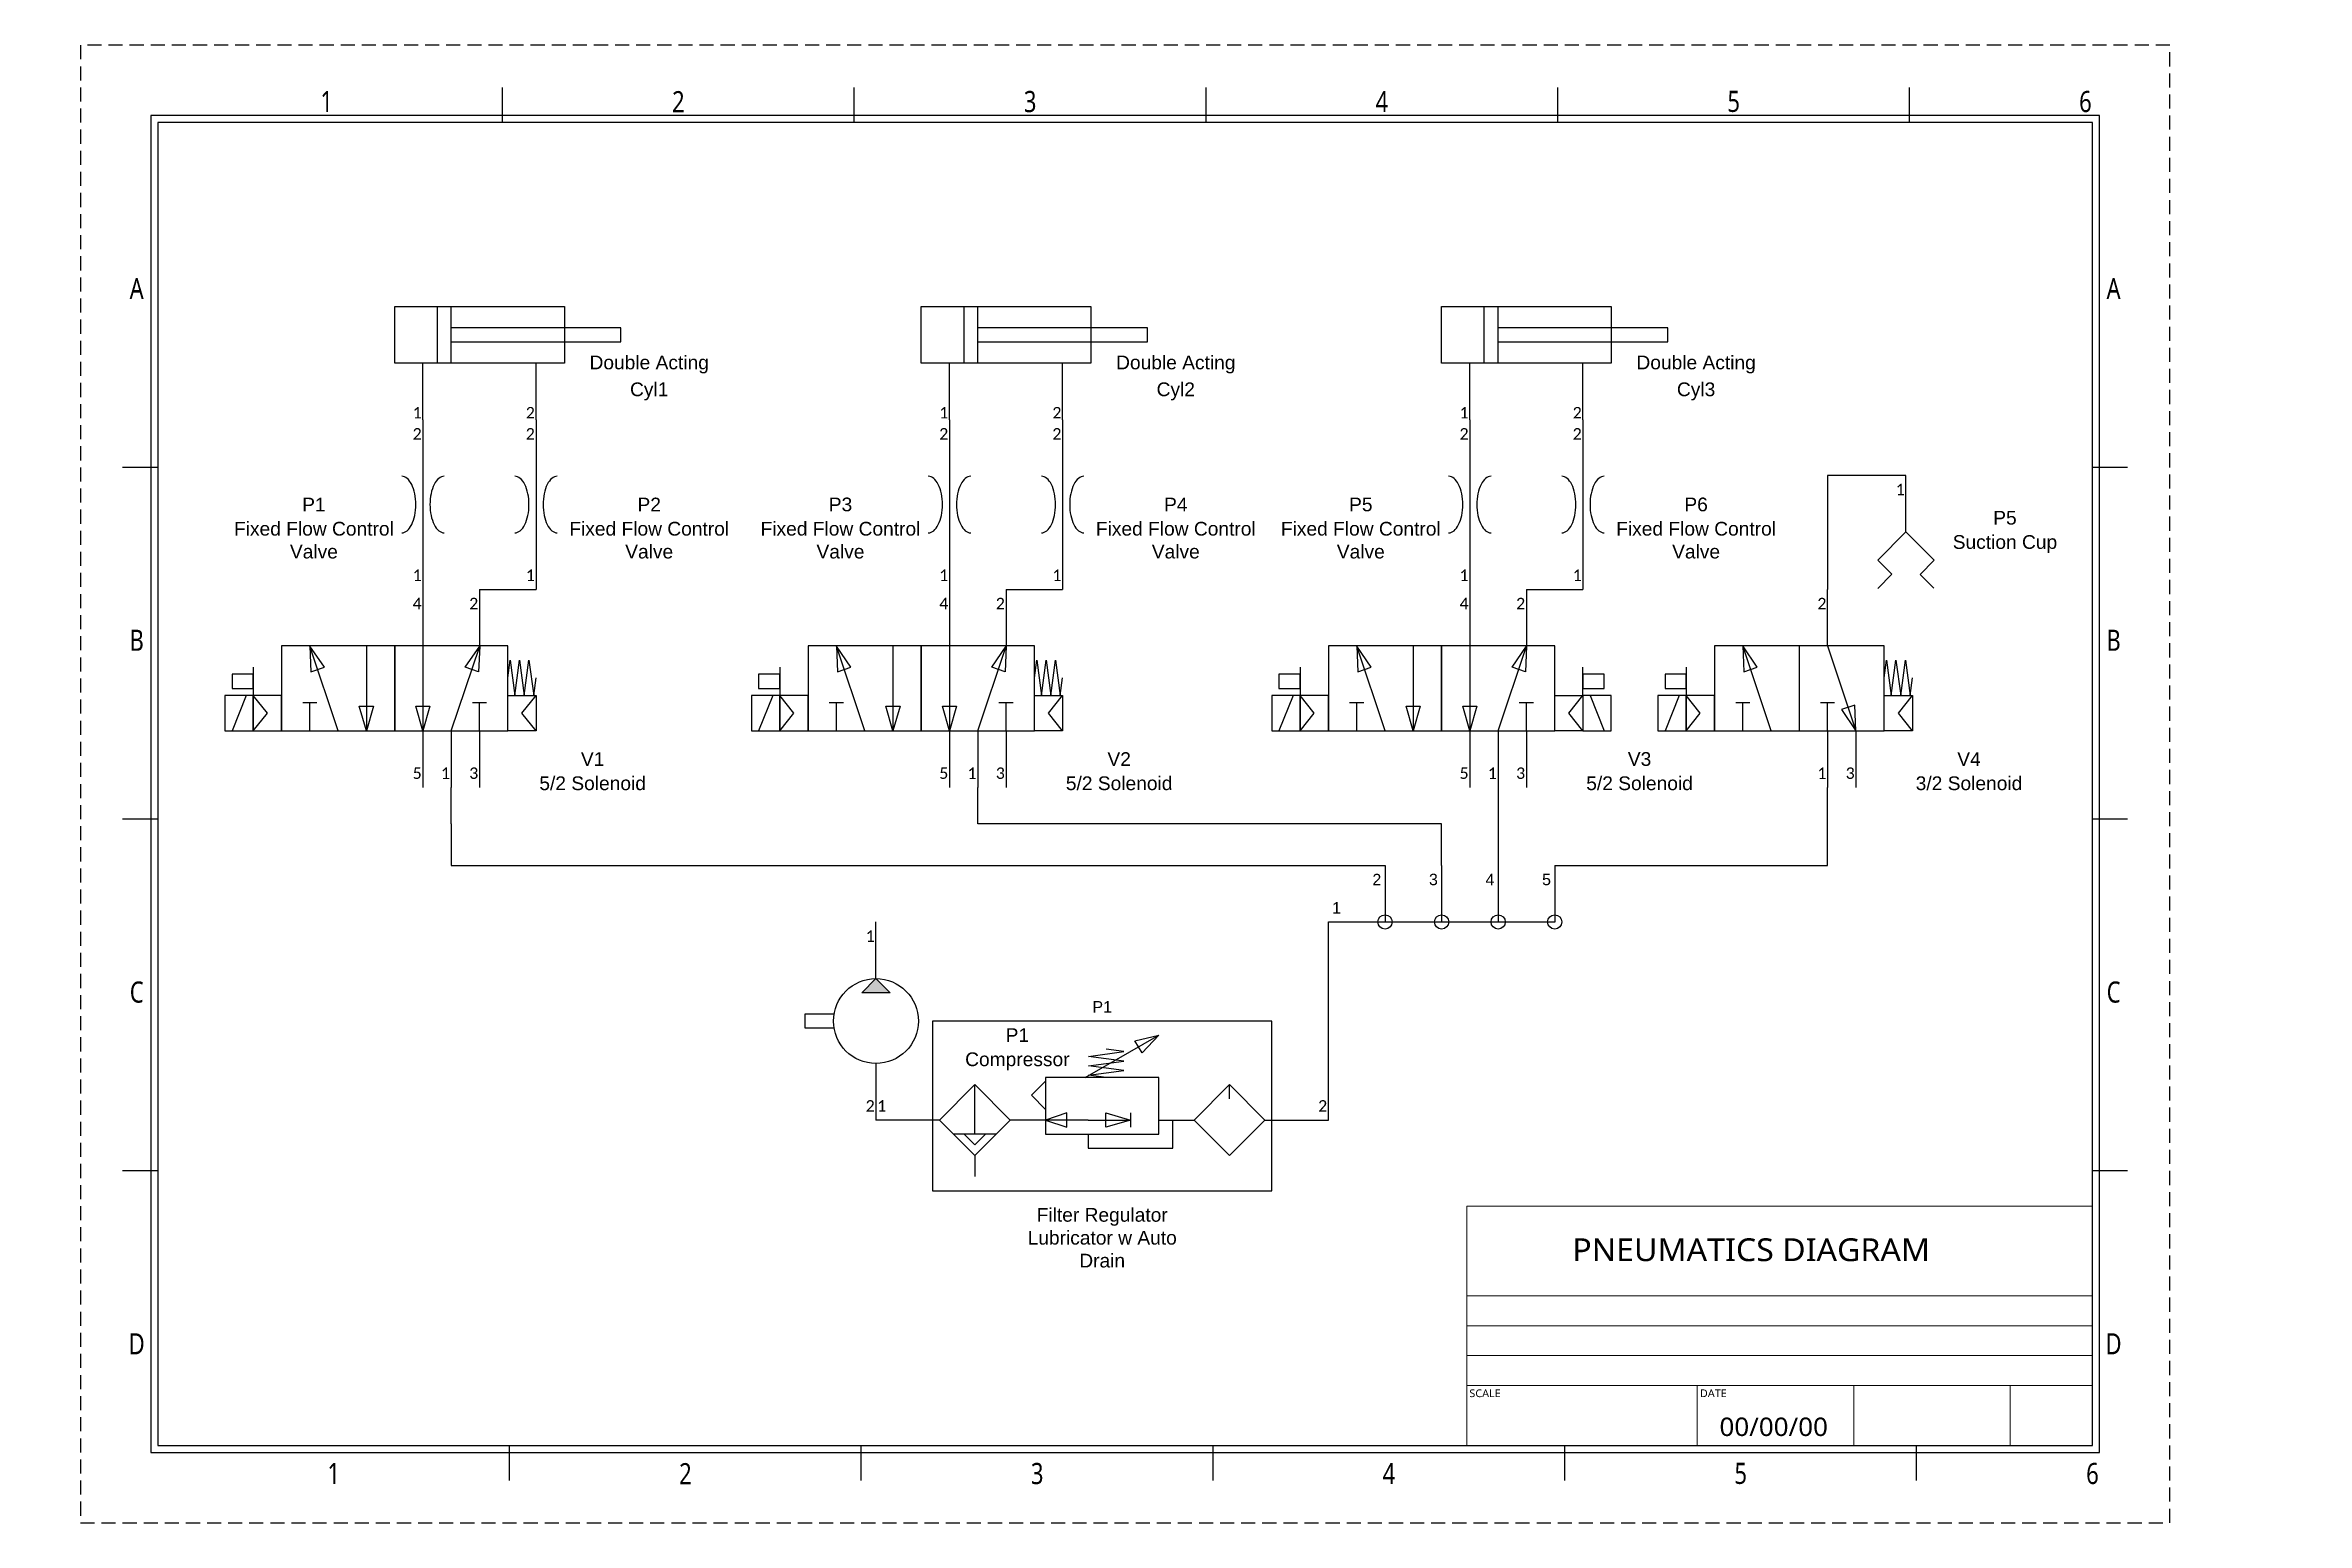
# Model space of a CAD drawing. Header units: millimetres. Extents: x -5 to 316, y 0 to 210.
import ezdxf
from ezdxf.enums import TextEntityAlignment as Align

# ---------------------------------------------------------------- set-up
doc = ezdxf.new("R2010")
doc.units = ezdxf.units.MM
doc.header["$LTSCALE"] = 4
doc.linetypes.add('DASHED', pattern=[0.75, 0.5, -0.25])
for name, color, linetype in [('COMMENT', 4, 'Continuous'), ('PINS', 7, 'Continuous'), ('TITLE', 4, 'Continuous'), ('ZUWAKU', 7, 'Continuous')]:
    doc.layers.add(name, color=color, linetype=linetype)
doc.layers.add('Object Lines', color=7, linetype='Continuous', lineweight=13)
doc.styles.get("Standard").update_dxf_attribs({"font": 'Meiryo UI.ttf'})

# ---------------------------------------------------------------- blocks, each defined once
blk = doc.blocks.new('JIS_border_a4(L)')
at = {"color": 5}
for p, q in [((287, 200), (10, 200)), ((10, 200), (10, 10)), ((287, 10), (287, 200)), ((286, 199), (11, 199)), ((11, 199), (11, 11)), ((286, 11), (286, 199)), ((10, 10), (287, 10)), ((11, 11), (286, 11))]:
    blk.add_line(p, q, dxfattribs=at)
at = {"layer": 'ZUWAKU'}
for p, q in [((60, 199), (60, 204)), ((110, 199), (110, 204)), ((160, 199), (160, 204)), ((210, 199), (210, 204)), ((260, 199), (260, 204)), ((11, 150), (6, 150)), ((291, 150), (286, 150)), ((11, 100), (6, 100)), ((291, 100), (286, 100)), ((11, 50), (6, 50)), ((291, 50), (286, 50)), ((61, 6), (61, 11)), ((111, 6), (111, 11)), ((161, 6), (161, 11)), ((211, 6), (211, 11)), ((261, 6), (261, 11))]:
    blk.add_line(p, q, dxfattribs=at)
at = {"layer": 'ZUWAKU', "color": 5, "linetype": 'DASHED'}
blk.add_lwpolyline([(0, 0), (297, 0), (297, 210), (0, 210)], close=True, dxfattribs=at)
at = {"layer": 'COMMENT', "width": 0.8}
for s, p in [('1', (35, 202)), ('2', (85, 202)), ('3', (135, 202)), ('4', (185, 202)), ('5', (235, 202)), ('6', (285, 202)), ('A', (8, 175.43)), ('A', (289, 175.43)), ('B', (8, 125.43)), ('B', (289, 125.43)), ('C', (8, 75.43)), ('C', (289, 75.43)), ('D', (8, 25.43)), ('D', (289, 25.43)), ('1', (36, 7)), ('2', (86, 7)), ('3', (136, 7)), ('4', (186, 7)), ('5', (236, 7)), ('6', (286, 7))]:
    blk.add_text(s, height=3, dxfattribs=at).set_placement(p, align=Align.MIDDLE)

msp = doc.modelspace()

# ---------------------------------------------------------------- hatches: boundary and pattern name
msp.add_hatch(color=7).paths.add_polyline_path([(115.09, 75.34), (111.07, 75.34), (113.08, 77.35)])

# ---------------------------------------------------------------- linework, layer by layer
at = {"color": 7, "linetype": 'Continuous'}
for p, q in [((50.7, 172.86), (50.7, 164.82)), ((52.71, 164.82), (52.71, 172.86)), ((125.55, 172.86), (125.55, 164.82)), ((127.56, 164.82), (127.56, 172.86)), ((199.51, 172.86), (199.51, 164.82)), ((201.52, 164.82), (201.52, 172.86)), ((76.83, 169.84), (52.71, 169.84)), ((52.71, 167.83), (76.83, 167.83)), ((76.83, 167.83), (76.83, 169.84)), ((151.68, 169.84), (127.56, 169.84)), ((127.56, 167.83), (151.68, 167.83)), ((151.68, 167.83), (151.68, 169.84)), ((225.64, 169.84), (201.52, 169.84)), ((201.52, 167.83), (225.64, 167.83)), ((225.64, 167.83), (225.64, 169.84)), ((48.69, 156.78), (48.69, 164.82)), ((64.77, 156.78), (64.77, 164.82)), ((123.54, 156.78), (123.54, 164.82)), ((139.62, 156.78), (139.62, 164.82)), ((197.5, 156.78), (197.5, 164.82)), ((213.58, 156.78), (213.58, 164.82)), ((48.69, 156.78), (48.69, 132.66)), ((64.77, 156.78), (64.77, 132.66)), ((123.54, 156.78), (123.54, 132.66)), ((139.62, 156.78), (139.62, 132.66)), ((197.5, 156.78), (197.5, 132.66)), ((213.58, 156.78), (213.58, 132.66)), ((259.49, 140.82), (259.49, 148.86)), ((48.69, 132.66), (48.69, 124.62)), ((56.73, 132.66), (56.73, 124.62)), ((123.54, 132.66), (123.54, 124.62)), ((131.58, 132.66), (131.58, 124.62)), ((197.5, 132.66), (197.5, 124.62)), ((205.54, 132.66), (205.54, 124.62)), ((248.36, 124.62), (248.36, 132.66)), ((244.31, 124.62), (244.31, 112.56)), ((24.57, 121.6), (24.57, 117.58)), ((99.42, 121.6), (99.42, 117.58)), ((173.38, 121.6), (173.38, 117.58)), ((213.58, 117.58), (213.58, 121.6)), ((228.25, 121.6), (228.25, 117.58)), ((23.56, 117.58), (21.55, 112.56)), ((31.6, 116.58), (33.61, 116.58)), ((32.61, 112.56), (32.61, 116.58)), ((55.72, 116.58), (57.73, 116.58)), ((56.73, 112.56), (56.73, 116.58)), ((98.41, 117.58), (96.4, 112.56)), ((106.45, 116.58), (108.46, 116.58)), ((107.46, 112.56), (107.46, 116.58)), ((130.57, 116.58), (132.58, 116.58)), ((131.58, 112.56), (131.58, 116.58)), ((172.37, 117.58), (170.36, 112.56)), ((180.41, 116.58), (182.42, 116.58)), ((181.42, 112.56), (181.42, 116.58)), ((204.53, 116.58), (206.54, 116.58)), ((205.54, 112.56), (205.54, 116.58)), ((214.58, 117.58), (216.59, 112.56)), ((227.25, 117.58), (225.24, 112.56)), ((235.29, 116.58), (237.3, 116.58)), ((236.29, 112.56), (236.29, 116.58)), ((247.32, 116.58), (249.33, 116.58)), ((248.33, 112.56), (248.33, 116.58)), ((48.69, 112.56), (48.69, 104.52)), ((52.71, 112.56), (52.71, 104.52)), ((56.73, 112.56), (56.73, 104.52)), ((123.54, 112.56), (123.54, 104.52)), ((127.56, 112.56), (127.56, 104.52)), ((131.58, 112.56), (131.58, 104.52)), ((197.5, 112.56), (197.5, 104.52)), ((201.52, 112.56), (201.52, 104.52)), ((205.54, 112.56), (205.54, 104.52)), ((248.36, 112.56), (248.36, 104.52)), ((252.38, 112.56), (252.38, 104.52)), ((185.44, 93.43), (185.44, 85.38)), ((193.48, 93.43), (193.48, 85.38)), ((201.52, 93.43), (201.52, 85.38)), ((209.56, 93.43), (209.56, 85.38)), ((113.08, 77.35), (113.08, 85.39)), ((177.4, 85.39), (185.44, 85.39)), ((185.44, 85.39), (193.48, 85.39)), ((193.48, 85.39), (201.52, 85.39)), ((201.52, 85.39), (209.56, 85.39)), ((113.08, 65.28), (113.08, 57.24)), ((127.15, 55.23), (127.15, 62.27)), ((163.33, 60.26), (163.33, 62.27)), ((149.26, 58.25), (149.26, 56.24)), ((122.12, 57.24), (113.08, 57.24)), ((130.16, 55.23), (124.13, 55.23)), ((137.2, 57.24), (132.17, 57.24)), ((153.28, 57.24), (158.3, 57.24)), ((168.35, 57.24), (177.4, 57.24)), ((127.15, 52.22), (127.15, 49.2))]:
    msp.add_line(p, q, dxfattribs=at)
for p, q in [((259.49, 148.86), (248.36, 148.86)), ((248.36, 148.86), (248.36, 132.66)), ((56.73, 132.66), (64.77, 132.66)), ((131.58, 132.66), (139.62, 132.66)), ((205.54, 132.66), (213.58, 132.66)), ((52.71, 99.36), (52.71, 104.52)), ((127.56, 99.36), (127.56, 104.52)), ((201.52, 104.52), (201.52, 93.43)), ((248.36, 93.43), (248.36, 104.52)), ((52.71, 99.36), (52.71, 93.43)), ((193.48, 99.36), (127.56, 99.36)), ((193.48, 93.43), (193.48, 99.36)), ((52.71, 93.43), (185.44, 93.43)), ((209.56, 93.43), (248.36, 93.43)), ((177.4, 57.24), (177.4, 85.39))]:
    msp.add_line(p, q)
for points in [[(44.67, 172.86), (68.79, 172.86), (68.79, 164.82), (44.67, 164.82)], [(119.52, 172.86), (143.64, 172.86), (143.64, 164.82), (119.52, 164.82)], [(193.48, 172.86), (217.6, 172.86), (217.6, 164.82), (193.48, 164.82)], [(28.59, 112.56), (44.67, 112.56), (44.67, 124.62), (28.59, 124.62)], [(44.67, 112.56), (60.75, 112.56), (60.75, 124.62), (44.67, 124.62)], [(103.44, 112.56), (119.52, 112.56), (119.52, 124.62), (103.44, 124.62)], [(119.52, 112.56), (135.6, 112.56), (135.6, 124.62), (119.52, 124.62)], [(177.4, 112.56), (193.48, 112.56), (193.48, 124.62), (177.4, 124.62)], [(193.48, 112.56), (209.56, 112.56), (209.56, 124.62), (193.48, 124.62)], [(232.27, 112.56), (256.4, 112.56), (256.4, 124.62), (232.27, 124.62)], [(21.55, 118.59), (24.57, 118.59), (24.57, 120.6), (21.55, 120.6)], [(96.4, 118.59), (99.42, 118.59), (99.42, 120.6), (96.4, 120.6)], [(170.36, 118.59), (173.38, 118.59), (173.38, 120.6), (170.36, 120.6)], [(216.59, 120.6), (213.58, 120.6), (213.58, 118.59), (216.59, 118.59)], [(225.24, 118.59), (228.25, 118.59), (228.25, 120.6), (225.24, 120.6)], [(24.57, 112.56), (24.57, 117.58), (20.55, 117.58), (20.55, 112.56)], [(28.59, 112.56), (28.59, 117.58), (24.57, 117.58), (24.57, 112.56)], [(60.75, 112.56), (60.75, 117.58), (64.77, 117.58), (64.77, 112.56)], [(99.42, 112.56), (99.42, 117.58), (95.4, 117.58), (95.4, 112.56)], [(103.44, 112.56), (103.44, 117.58), (99.42, 117.58), (99.42, 112.56)], [(135.6, 112.56), (135.6, 117.58), (139.62, 117.58), (139.62, 112.56)], [(173.38, 112.56), (173.38, 117.58), (169.36, 117.58), (169.36, 112.56)], [(177.4, 112.56), (177.4, 117.58), (173.38, 117.58), (173.38, 112.56)], [(209.56, 112.56), (209.56, 117.58), (213.58, 117.58), (213.58, 112.56)], [(213.58, 112.56), (217.6, 112.56), (217.6, 117.58), (213.58, 117.58)], [(228.25, 112.56), (228.25, 117.58), (224.23, 117.58), (224.23, 112.56)], [(232.27, 112.56), (232.27, 117.58), (228.25, 117.58), (228.25, 112.56)], [(256.4, 112.56), (256.4, 117.58), (260.42, 117.58), (260.42, 112.56)], [(115.09, 75.34), (111.07, 75.34), (113.08, 77.35)], [(121.12, 47.19), (169.36, 47.19), (169.36, 71.31), (121.12, 71.31)], [(127.15, 52.22), (122.12, 57.24), (127.15, 62.27), (132.17, 57.24)], [(137.2, 55.23), (153.28, 55.23), (153.28, 63.27), (137.2, 63.27)], [(163.33, 52.22), (158.3, 57.24), (163.33, 62.27), (168.35, 57.24)]]:
    msp.add_lwpolyline(points, close=True, dxfattribs=at)
for points in [[(263.51, 136.8), (259.49, 140.82), (255.47, 136.8)], [(255.47, 136.8), (257.46, 134.81), (255.47, 132.78)], [(263.51, 136.8), (261.5, 134.79), (263.46, 132.82)], [(36.66, 112.56), (32.61, 124.61), (32.77, 120.95), (34.68, 121.59), (32.61, 124.61)], [(40.65, 124.62), (40.65, 112.56), (39.64, 116.08), (41.65, 116.08), (40.65, 112.56)], [(48.69, 124.62), (48.69, 112.56), (47.68, 116.08), (49.69, 116.08), (48.69, 112.56)], [(52.71, 112.56), (56.76, 124.61), (56.59, 120.95), (54.69, 121.59), (56.76, 124.61)], [(60.75, 120.1), (61.08, 122.61), (61.75, 117.58), (62.42, 122.61), (63.09, 117.58), (63.76, 122.61), (64.43, 117.58), (64.77, 120.1)], [(111.5, 112.56), (107.46, 124.61), (107.62, 120.95), (109.52, 121.59), (107.46, 124.61)], [(115.5, 124.62), (115.5, 112.56), (114.49, 116.08), (116.5, 116.08), (115.5, 112.56)], [(123.54, 124.62), (123.54, 112.56), (122.53, 116.08), (124.54, 116.08), (123.54, 112.56)], [(127.56, 112.56), (131.6, 124.61), (131.44, 120.95), (129.53, 121.59), (131.6, 124.61)], [(135.6, 120.1), (135.93, 122.61), (136.6, 117.58), (137.27, 122.61), (137.94, 117.58), (138.61, 122.61), (139.28, 117.58), (139.62, 120.1)], [(185.46, 112.56), (181.42, 124.61), (181.58, 120.95), (183.49, 121.59), (181.42, 124.61)], [(189.46, 124.62), (189.46, 112.56), (188.45, 116.08), (190.46, 116.08), (189.46, 112.56)], [(197.5, 124.62), (197.5, 112.56), (196.49, 116.08), (198.5, 116.08), (197.5, 112.56)], [(201.52, 112.56), (205.57, 124.61), (205.4, 120.95), (203.5, 121.59), (205.57, 124.61)], [(240.34, 112.57), (236.29, 124.62), (236.46, 120.96), (238.36, 121.6), (236.29, 124.62)], [(248.33, 124.62), (252.38, 112.57), (252.21, 116.22), (250.31, 115.58), (252.38, 112.57)], [(256.4, 120.1), (256.73, 122.61), (257.4, 117.58), (258.07, 122.61), (258.74, 117.58), (259.41, 122.61), (260.08, 117.58), (260.42, 120.1)], [(24.57, 112.56), (26.58, 115.07), (24.57, 117.58)], [(64.77, 112.56), (62.76, 115.07), (64.77, 117.58)], [(99.42, 112.56), (101.43, 115.07), (99.42, 117.58)], [(139.62, 112.56), (137.61, 115.07), (139.62, 117.58)], [(173.38, 112.56), (175.39, 115.07), (173.38, 117.58)], [(213.58, 112.56), (211.57, 115.07), (213.58, 117.58)], [(228.25, 112.56), (230.26, 115.07), (228.25, 117.58)], [(260.42, 112.56), (258.41, 115.07), (260.42, 117.58)], [(107.04, 70.31), (103.02, 70.31), (103.02, 72.32), (107.04, 72.32)], [(142.83, 63.27), (153.28, 69.3), (150.91, 66.78), (149.9, 68.52), (153.28, 69.3)], [(145.79, 63.27), (143.28, 63.61), (148.3, 64.28), (143.28, 64.95), (148.3, 65.62), (143.28, 66.29), (148.3, 66.96), (145.79, 67.29)], [(137.2, 58.75), (135.19, 60.76), (137.2, 62.77)], [(143.23, 57.24), (137.2, 57.24), (140.21, 56.24), (140.21, 58.25), (137.2, 57.24)], [(143.23, 57.24), (149.26, 57.24), (145.74, 56.24), (145.74, 58.25), (149.26, 57.24)], [(125.64, 55.22), (127.13, 53.73), (128.65, 55.22)], [(143.23, 55.23), (143.23, 53.22), (155.29, 53.22), (155.29, 57.24)]]:
    msp.add_lwpolyline(points, dxfattribs=at)
for centre, radius in [((185.44, 85.39), 1.01), ((193.48, 85.39), 1.01), ((201.52, 85.39), 1.01), ((209.56, 85.39), 1.01), ((113.08, 71.31), 6.03)]:
    msp.add_circle(centre, radius, dxfattribs=at)
for centre, start_param, end_param in [((45.67, 144.72), 1.570287, 3.141812), ((51.7, 144.72), 3.141375, 4.712916), ((61.75, 144.72), 1.570287, 3.141812), ((67.78, 144.72), 3.141375, 4.712916), ((120.52, 144.72), 1.570287, 3.141812), ((126.55, 144.72), 3.141375, 4.712916), ((136.6, 144.72), 1.570287, 3.141812), ((142.63, 144.72), 3.141375, 4.712916), ((194.48, 144.72), 1.570287, 3.141812), ((200.51, 144.72), 3.141375, 4.712916), ((210.56, 144.72), 1.570287, 3.141812), ((216.59, 144.72), 3.141375, 4.712916), ((45.67, 144.72), -0.000218, 1.571323), ((51.7, 144.72), -1.571306, 0.000219), ((61.75, 144.72), -0.000218, 1.571323), ((67.78, 144.72), -1.571306, 0.000219), ((120.52, 144.72), -0.000218, 1.571323), ((126.55, 144.72), -1.571306, 0.000219), ((136.6, 144.72), -0.000218, 1.571323), ((142.63, 144.72), -1.571306, 0.000219), ((194.48, 144.72), -0.000218, 1.571323), ((200.51, 144.72), -1.571306, 0.000219), ((210.56, 144.72), -0.000218, 1.571323), ((216.59, 144.72), -1.571306, 0.000219)]:
    msp.add_ellipse(centre, major_axis=(0, -4.02), ratio=0.5, start_param=start_param, end_param=end_param, dxfattribs=at)
at = {"layer": 'Object Lines'}
for p, q in [((197.06, 45.01), (286, 45.01)), ((197.06, 45.01), (197.06, 11)), ((286, 45.01), (286, 11)), ((286, 32.26), (197.06, 32.26)), ((286, 28.01), (197.06, 28.01)), ((286, 23.76), (197.06, 23.76)), ((286, 19.5), (197.06, 19.5)), ((229.83, 11), (229.83, 19.5)), ((252.07, 11), (252.07, 19.5)), ((252.07, 19.5), (252.07, 11)), ((274.31, 11), (274.31, 19.5)), ((286, 11), (197.06, 11))]:
    msp.add_line(p, q, dxfattribs=at)

# ---------------------------------------------------------------- block references
at = {"linetype": 'DASHED'}
msp.add_blockref('JIS_border_a4(L)', (0, 0), dxfattribs=at)

# ---------------------------------------------------------------- texts
at = {"width": 1.083484}
for s, height, p in [('PNEUMATICS DIAGRAM', 3.2355, (212.06, 37.19)), ('SCALE', 1.091, (197.43, 17.86)), ('DATE', 1.091, (230.2, 17.86))]:
    msp.add_text(s, height=height, dxfattribs=at).set_placement(p)
for s, insert, char_height, width, attachment_point in [('{\\fArial|b0|i0|c0|p34;\\C7;Double Acting}', (80.85, 165.89), 1.9511, 24.1207, 2), ('{\\fArial|b0|i0|c0|p34;\\C7;Double Acting}', (155.7, 165.89), 1.9511, 24.1207, 2), ('{\\fArial|b0|i0|c0|p34;\\C7;Double Acting}', (229.66, 165.89), 1.9511, 24.1207, 2), ('{\\fCalibri|b0|i0|c0|p34;\\C7;1}', (47.87, 157.77), 1.6259, 1.6383, 5), ('{\\fCalibri|b0|i0|c0|p34;\\C7;2}', (63.95, 157.77), 1.6259, 1.6383, 5), ('{\\fCalibri|b0|i0|c0|p34;\\C7;1}', (122.72, 157.77), 1.6259, 1.6383, 5), ('{\\fCalibri|b0|i0|c0|p34;\\C7;2}', (138.8, 157.77), 1.6259, 1.6383, 5), ('{\\fCalibri|b0|i0|c0|p34;\\C7;1}', (196.68, 157.77), 1.6259, 1.6383, 5), ('{\\fCalibri|b0|i0|c0|p34;\\C7;2}', (212.76, 157.77), 1.6259, 1.6383, 5), ('{\\fCalibri|b0|i0|c0|p34;\\C7;2}', (47.87, 154.77), 1.6259, 1.6383, 5), ('{\\fCalibri|b0|i0|c0|p34;\\C7;2}', (63.95, 154.77), 1.6259, 1.6383, 5), ('{\\fCalibri|b0|i0|c0|p34;\\C7;2}', (122.72, 154.77), 1.6259, 1.6383, 5), ('{\\fCalibri|b0|i0|c0|p34;\\C7;2}', (138.8, 154.77), 1.6259, 1.6383, 5), ('{\\fCalibri|b0|i0|c0|p34;\\C7;2}', (196.68, 154.77), 1.6259, 1.6383, 5), ('{\\fCalibri|b0|i0|c0|p34;\\C7;2}', (212.76, 154.77), 1.6259, 1.6383, 5), ('{\\fCalibri|b0|i0|c0|p34;\\C7;1}', (258.67, 146.85), 1.6259, 1.6383, 5), ('{\\fArial|b0|i0|c0|p34;\\H0.99998x;\\C7;Fixed Flow Control \\P\\H1x;Valve}', (33.19, 142.26), 1.9511, 24.1207, 2), ('{\\fArial|b0|i0|c0|p34;\\H0.99998x;\\C7;Fixed Flow Control \\P\\H1x;Valve}', (80.85, 142.26), 1.9511, 24.1207, 2), ('{\\fArial|b0|i0|c0|p34;\\H0.99998x;\\C7;Fixed Flow Control \\P\\H1x;Valve}', (108.04, 142.26), 1.9511, 24.1207, 2), ('{\\fArial|b0|i0|c0|p34;\\H0.99998x;\\C7;Fixed Flow Control \\P\\H1x;Valve}', (155.7, 142.26), 1.9511, 24.1207, 2), ('{\\fArial|b0|i0|c0|p34;\\H0.99998x;\\C7;Fixed Flow Control \\P\\H1x;Valve}', (182, 142.26), 1.9511, 24.1207, 2), ('{\\fArial|b0|i0|c0|p34;\\H0.99998x;\\C7;Fixed Flow Control \\P\\H1x;Valve}', (229.66, 142.26), 1.9511, 24.1207, 2), ('{\\fArial|b0|i0|c0|p34;\\C7;Suction Cup}', (273.56, 140.37), 1.9511, 20.1005, 2), ('{\\fCalibri|b0|i0|c0|p34;\\C7;1}', (47.87, 134.67), 1.6259, 1.6383, 5), ('{\\fCalibri|b0|i0|c0|p34;\\C7;1}', (63.95, 134.67), 1.6259, 1.6383, 5), ('{\\fCalibri|b0|i0|c0|p34;\\C7;1}', (122.72, 134.67), 1.6259, 1.6383, 5), ('{\\fCalibri|b0|i0|c0|p34;\\C7;1}', (138.8, 134.67), 1.6259, 1.6383, 5), ('{\\fCalibri|b0|i0|c0|p34;\\C7;1}', (196.68, 134.67), 1.6259, 1.6383, 5), ('{\\fCalibri|b0|i0|c0|p34;\\C7;1}', (212.76, 134.67), 1.6259, 1.6383, 5), ('{\\fCalibri|b0|i0|c0|p34;\\C7;4}', (47.87, 130.65), 1.6259, 1.6383, 5), ('{\\fCalibri|b0|i0|c0|p34;\\C7;2}', (55.91, 130.65), 1.6259, 1.6383, 5), ('{\\fCalibri|b0|i0|c0|p34;\\C7;4}', (122.72, 130.65), 1.6259, 1.6383, 5), ('{\\fCalibri|b0|i0|c0|p34;\\C7;2}', (130.76, 130.65), 1.6259, 1.6383, 5), ('{\\fCalibri|b0|i0|c0|p34;\\C7;4}', (196.68, 130.65), 1.6259, 1.6383, 5), ('{\\fCalibri|b0|i0|c0|p34;\\C7;2}', (204.72, 130.65), 1.6259, 1.6383, 5), ('{\\fCalibri|b0|i0|c0|p34;\\C7;2}', (247.54, 130.65), 1.6259, 1.6383, 5), ('{\\fCalibri|b0|i0|c0|p34;\\C7;5}', (47.87, 106.53), 1.6259, 1.6383, 5), ('{\\fCalibri|b0|i0|c0|p34;\\C7;1}', (51.89, 106.53), 1.6259, 1.6383, 5), ('{\\fCalibri|b0|i0|c0|p34;\\C7;3}', (55.91, 106.53), 1.6259, 1.6383, 5), ('{\\fArial|b0|i0|c0|p34;\\C7;5/2 Solenoid}', (72.81, 106.08), 1.9511, 24.1207, 2), ('{\\fCalibri|b0|i0|c0|p34;\\C7;5}', (122.72, 106.53), 1.6259, 1.6383, 5), ('{\\fCalibri|b0|i0|c0|p34;\\C7;1}', (126.74, 106.53), 1.6259, 1.6383, 5), ('{\\fCalibri|b0|i0|c0|p34;\\C7;3}', (130.76, 106.53), 1.6259, 1.6383, 5), ('{\\fArial|b0|i0|c0|p34;\\C7;5/2 Solenoid}', (147.65, 106.08), 1.9511, 24.1207, 2), ('{\\fCalibri|b0|i0|c0|p34;\\C7;5}', (196.68, 106.53), 1.6259, 1.6383, 5), ('{\\fCalibri|b0|i0|c0|p34;\\C7;1}', (200.7, 106.53), 1.6259, 1.6383, 5), ('{\\fCalibri|b0|i0|c0|p34;\\C7;3}', (204.72, 106.53), 1.6259, 1.6383, 5), ('{\\fArial|b0|i0|c0|p34;\\C7;5/2 Solenoid}', (221.62, 106.08), 1.9511, 24.1207, 2), ('{\\fCalibri|b0|i0|c0|p34;\\C7;1}', (247.54, 106.53), 1.6259, 1.6383, 5), ('{\\fCalibri|b0|i0|c0|p34;\\C7;3}', (251.56, 106.53), 1.6259, 1.6383, 5), ('{\\fArial|b0|i0|c0|p34;\\C7;3/2 Solenoid}', (268.45, 106.08), 1.9511, 24.1207, 2), ('{\\fArial|b0|i0|c0|p34;\\C7;2}', (184.28, 91.42), 1.6259, 2.3109, 5), ('{\\fArial|b0|i0|c0|p34;\\C7;3}', (192.32, 91.42), 1.6259, 2.3109, 5), ('{\\fArial|b0|i0|c0|p34;\\C7;4}', (200.36, 91.42), 1.6259, 2.3109, 5), ('{\\fArial|b0|i0|c0|p34;\\C7;5}', (208.4, 91.42), 1.6259, 2.3109, 5), ('{\\fArial|b0|i0|c0|p34;\\C7;1}', (178.55, 87.4), 1.6259, 2.3109, 5), ('{\\fCalibri|b0|i0|c0|p34;\\C7;1}', (112.26, 83.38), 1.6259, 1.6383, 5), ('{\\fArial|b0|i0|c0|p34;\\C7;Compressor}', (133.18, 66.85), 1.9511, 24.1207, 2), ('{\\fCalibri|b0|i0|c0|p34;\\C7;2}', (112.26, 59.25), 1.6259, 1.6383, 5), ('{\\fCalibri|b0|i0|c0|p34;\\C7;1}', (113.89, 59.25), 1.6259, 1.6383, 5), ('{\\fCalibri|b0|i0|c0|p34;\\C7;2}', (176.58, 59.25), 1.6259, 1.6383, 5), ('{\\fArial|b0|i0|c0|p34;\\H0.99998x;\\C7;Filter Regulator \\PLubricator w Auto \\PDrain}', (145.24, 44.74), 1.9511, 24.1207, 2)]:
    msp.add_mtext(s, dxfattribs=dict(insert=insert, char_height=char_height, width=width, attachment_point=attachment_point))
at = {"layer": 'Object Lines', "width": 1.083484}
msp.add_attdef('00/00/00', text='00/00/00', height=2.616, dxfattribs=at).set_placement((240.69, 13.64), align=Align.MIDDLE_CENTER)
at = {"layer": 'PINS', "attachment_point": 5}
for s, insert, char_height, width in [('{\\fArial|b0|i0|c0|p34;\\C7;Cyl1}', (80.85, 160.8), 1.9511, 24.1207), ('{\\fArial|b0|i0|c0|p34;\\H1x;\\C7;Cyl2}', (155.7, 160.8), 1.9511, 24.1207), ('{\\fArial|b0|i0|c0|p34;\\C7;Cyl3}', (229.66, 160.8), 1.9511, 24.1207), ('{\\fArial|b0|i0|c0|p34;\\C7;P1}', (33.19, 144.72), 1.9511, 24.1207), ('{\\fArial|b0|i0|c0|p34;\\H1x;\\C7;P2}', (80.85, 144.72), 1.9511, 24.1207), ('{\\fArial|b0|i0|c0|p34;\\H1x;\\C7;P3}', (108.04, 144.72), 1.9511, 24.1207), ('{\\fArial|b0|i0|c0|p34;\\C7;P4}', (155.7, 144.72), 1.9511, 24.1207), ('{\\fArial|b0|i0|c0|p34;\\C7;P5}', (182, 144.72), 1.9511, 24.1207), ('{\\fArial|b0|i0|c0|p34;\\C7;P6}', (229.66, 144.72), 1.9511, 24.1207), ('{\\fArial|b0|i0|c0|p34;\\H1x;\\C7;P5}', (273.56, 142.83), 1.9511, 20.1005), ('{\\fArial|b0|i0|c0|p34;\\C7;V1}', (72.81, 108.54), 1.9511, 24.1207), ('{\\fArial|b0|i0|c0|p34;\\C7;V2}', (147.65, 108.54), 1.9511, 24.1207), ('{\\fArial|b0|i0|c0|p34;\\C7;V3}', (221.62, 108.54), 1.9511, 24.1207), ('{\\fArial|b0|i0|c0|p34;\\C7;V4}', (268.45, 108.54), 1.9511, 24.1207), ('{\\fArial|b0|i0|c0|p34;\\C7;P1}', (145.24, 73.33), 1.6259, 24.1207), ('{\\fArial|b0|i0|c0|p34;\\C7;P1}', (133.18, 69.31), 1.9511, 24.1207)]:
    msp.add_mtext(s, dxfattribs=dict(at, insert=insert, char_height=char_height, width=width))
at = {"layer": 'TITLE', "flags": 1}
for p in [(-5, 6), (316.46, 6)]:
    msp.add_attdef('', p, '', height=3, dxfattribs=at)

doc.saveas('drawing.dxf')
